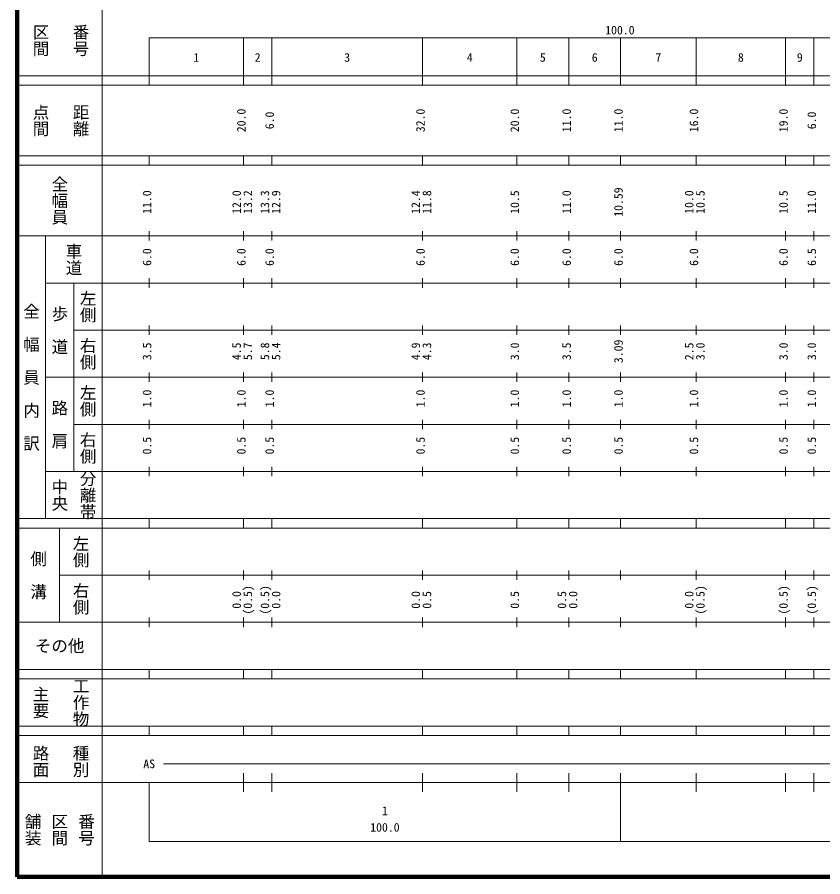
# Model space of a CAD drawing. Units: millimetres, scale not verified. Extents: x 40000 to 680000, y 20000 to 380000.
# Drawn here: x 40000 to 210886, y 20000 to 202409 of the extents above; entities that cross this region are included whole.
import ezdxf
from ezdxf.enums import TextEntityAlignment as Align

# ---------------------------------------------------------------- set-up
doc = ezdxf.new("R2010")
doc.units = ezdxf.units.MM
doc.header["$LTSCALE"] = 1000
doc.layers.add('M-TTL', color=2, linetype='Continuous', lineweight=140)
doc.layers.add('M-TTL-BAND', color=7, linetype='Continuous', lineweight=13)
doc.styles.add('@ＭＳ ゴシック', font='')
doc.styles.add('ＭＳ ゴシック', font='')
doc.styles.get('@ＭＳ ゴシック').set_extended_font_data('@MS Gothic')
doc.styles.get('ＭＳ ゴシック').set_extended_font_data('MS Gothic')

msp = doc.modelspace()

# ---------------------------------------------------------------- linework, layer by layer
at = {"layer": 'M-TTL'}
for p, q in [((40000, 380000), (40000, 20000)), ((40000, 20000), (680000, 20000))]:
    msp.add_line(p, q, dxfattribs=at)
at = {"layer": 'M-TTL-BAND'}
for p, q in [((58000, 370000), (58000, 20000)), ((68000, 198000), (579000, 198000)), ((68000, 198000), (68000, 188000)), ((88000, 188000), (88000, 198000)), ((94000, 188000), (94000, 198000)), ((126000, 188000), (126000, 198000)), ((146000, 188000), (146000, 198000)), ((157000, 188000), (157000, 198000)), ((168000, 188000), (168000, 198000)), ((184000, 188000), (184000, 198000)), ((203000, 188000), (203000, 198000)), ((209000, 188000), (209000, 198000)), ((40000, 190000), (579000, 190000)), ((40000, 188000), (579000, 188000)), ((40000, 173000), (579000, 173000)), ((68000, 171000), (68000, 173000)), ((88000, 171000), (88000, 173000)), ((94000, 171000), (94000, 173000)), ((126000, 171000), (126000, 173000)), ((146000, 171000), (146000, 173000)), ((157000, 171000), (157000, 173000)), ((168000, 171000), (168000, 173000)), ((184000, 171000), (184000, 173000)), ((203000, 171000), (203000, 173000)), ((209000, 171000), (209000, 173000)), ((40000, 171000), (579000, 171000)), ((68000, 155000), (68000, 157000)), ((88000, 155000), (88000, 157000)), ((94000, 155000), (94000, 157000)), ((126000, 155000), (126000, 157000)), ((146000, 155000), (146000, 157000)), ((157000, 155000), (157000, 157000)), ((168000, 155000), (168000, 157000)), ((184000, 155000), (184000, 157000)), ((203000, 155000), (203000, 157000)), ((209000, 155000), (209000, 157000)), ((40000, 156000), (579000, 156000)), ((46000, 96000), (46000, 156000)), ((46000, 146000), (579000, 146000)), ((52000, 146000), (52000, 106000)), ((68000, 145000), (68000, 147000)), ((88000, 145000), (88000, 147000)), ((94000, 145000), (94000, 147000)), ((126000, 145000), (126000, 147000)), ((146000, 145000), (146000, 147000)), ((157000, 145000), (157000, 147000)), ((168000, 145000), (168000, 147000)), ((184000, 145000), (184000, 147000)), ((203000, 145000), (203000, 147000)), ((209000, 145000), (209000, 147000)), ((68000, 135000), (68000, 137000)), ((88000, 135000), (88000, 137000)), ((94000, 135000), (94000, 137000)), ((126000, 135000), (126000, 137000)), ((146000, 135000), (146000, 137000)), ((157000, 135000), (157000, 137000)), ((168000, 135000), (168000, 137000)), ((184000, 135000), (184000, 137000)), ((203000, 135000), (203000, 137000)), ((209000, 135000), (209000, 137000)), ((52000, 136000), (579000, 136000)), ((46000, 126000), (579000, 126000)), ((68000, 125000), (68000, 127000)), ((88000, 125000), (88000, 127000)), ((94000, 125000), (94000, 127000)), ((126000, 125000), (126000, 127000)), ((146000, 125000), (146000, 127000)), ((157000, 125000), (157000, 127000)), ((168000, 125000), (168000, 127000)), ((184000, 125000), (184000, 127000)), ((203000, 125000), (203000, 127000)), ((209000, 125000), (209000, 127000)), ((68000, 115000), (68000, 117000)), ((88000, 115000), (88000, 117000)), ((94000, 115000), (94000, 117000)), ((126000, 115000), (126000, 117000)), ((146000, 115000), (146000, 117000)), ((157000, 115000), (157000, 117000)), ((168000, 115000), (168000, 117000)), ((184000, 115000), (184000, 117000)), ((203000, 115000), (203000, 117000)), ((209000, 115000), (209000, 117000)), ((52000, 116000), (579000, 116000)), ((46000, 106000), (579000, 106000)), ((68000, 105000), (68000, 107000)), ((88000, 105000), (88000, 107000)), ((94000, 105000), (94000, 107000)), ((126000, 105000), (126000, 107000)), ((146000, 105000), (146000, 107000)), ((157000, 105000), (157000, 107000)), ((168000, 105000), (168000, 107000)), ((184000, 105000), (184000, 107000)), ((203000, 105000), (203000, 107000)), ((209000, 105000), (209000, 107000)), ((40000, 96000), (579000, 96000)), ((68000, 94000), (68000, 96000)), ((88000, 94000), (88000, 96000)), ((94000, 94000), (94000, 96000)), ((126000, 94000), (126000, 96000)), ((146000, 94000), (146000, 96000)), ((157000, 94000), (157000, 96000)), ((168000, 94000), (168000, 96000)), ((184000, 94000), (184000, 96000)), ((203000, 94000), (203000, 96000)), ((209000, 94000), (209000, 96000)), ((40000, 94000), (579000, 94000)), ((49000, 94000), (49000, 74000)), ((49000, 84000), (579000, 84000)), ((68000, 83000), (68000, 85000)), ((88000, 83000), (88000, 85000)), ((94000, 83000), (94000, 85000)), ((126000, 83000), (126000, 85000)), ((146000, 83000), (146000, 85000)), ((157000, 83000), (157000, 85000)), ((168000, 83000), (168000, 85000)), ((184000, 83000), (184000, 85000)), ((203000, 83000), (203000, 85000)), ((209000, 83000), (209000, 85000)), ((68000, 73000), (68000, 75000)), ((88000, 73000), (88000, 75000)), ((94000, 73000), (94000, 75000)), ((126000, 73000), (126000, 75000)), ((146000, 73000), (146000, 75000)), ((157000, 73000), (157000, 75000)), ((168000, 73000), (168000, 75000)), ((184000, 73000), (184000, 75000)), ((203000, 73000), (203000, 75000)), ((209000, 73000), (209000, 75000)), ((40000, 74000), (579000, 74000)), ((40000, 64000), (579000, 64000)), ((68000, 62000), (68000, 64000)), ((88000, 62000), (88000, 64000)), ((94000, 62000), (94000, 64000)), ((126000, 62000), (126000, 64000)), ((146000, 62000), (146000, 64000)), ((157000, 62000), (157000, 64000)), ((168000, 62000), (168000, 64000)), ((184000, 62000), (184000, 64000)), ((203000, 62000), (203000, 64000)), ((209000, 62000), (209000, 64000)), ((40000, 62000), (579000, 62000)), ((40000, 52000), (579000, 52000)), ((68000, 50000), (68000, 52000)), ((88000, 50000), (88000, 52000)), ((94000, 50000), (94000, 52000)), ((126000, 50000), (126000, 52000)), ((146000, 50000), (146000, 52000)), ((157000, 50000), (157000, 52000)), ((168000, 50000), (168000, 52000)), ((184000, 50000), (184000, 52000)), ((203000, 50000), (203000, 52000)), ((209000, 50000), (209000, 52000)), ((40000, 50000), (579000, 50000)), ((71000, 44000), (289000, 44000)), ((88000, 38000), (88000, 42000)), ((94000, 38000), (94000, 42000)), ((126000, 38000), (126000, 42000)), ((146000, 38000), (146000, 42000)), ((157000, 38000), (157000, 42000)), ((168000, 27500), (168000, 42000)), ((184000, 38000), (184000, 42000)), ((203000, 38000), (203000, 42000)), ((209000, 38000), (209000, 42000)), ((40000, 40000), (579000, 40000)), ((68000, 40000), (68000, 27500)), ((68000, 27500), (579000, 27500))]:
    msp.add_line(p, q, dxfattribs=at)

# ---------------------------------------------------------------- texts
at = {"layer": 'M-TTL-BAND', "style": '@ＭＳ ゴシック'}
for s, p in [('番号', (53500, 197500)), ('区間', (45000, 197500)), ('点間', (45000, 180500)), ('距離', (53500, 180500)), ('全幅員', (49000, 163500)), ('車道', (52000, 151000)), ('左側', (55000, 141000)), ('全\u3000幅\u3000員\u3000内\u3000訳', (43000, 126000)), ('歩\u3000道', (49000, 136000)), ('右側', (55000, 131000)), ('左側', (55000, 121000)), ('路\u3000肩', (49000, 116000)), ('右側', (55000, 111000)), ('分離帯', (55000, 101000)), ('中央', (49000, 101000)), ('左側', (53500, 89000)), ('側\u3000溝', (44500, 84000)), ('右側', (53500, 79000)), ('主要', (45000, 57000)), ('工作物', (53500, 57000)), ('路面', (45000, 44500)), ('種別', (53500, 44500)), ('舗装', (43333, 30000)), ('区間', (49000, 30000)), ('番号', (54667, 30000))]:
    msp.add_text(s, height=2566, rotation=270, dxfattribs=at).set_placement(p, align=Align.MIDDLE_CENTER)
at = {"layer": 'M-TTL-BAND', "style": 'ＭＳ ゴシック'}
for s, p in [('100.0', (167844, 198195)), ('1', (78000, 192405)), ('2', (91000, 192405)), ('3', (110000, 192405)), ('4', (136000, 192405)), ('5', (151500, 192405)), ('6', (162500, 192405)), ('7', (176000, 192405)), ('8', (193500, 192405)), ('9', (206000, 192405)), ('AS', (68000, 42500)), ('1', (118000, 32523)), ('100.0', (118000, 29033))]:
    msp.add_text(s, height=1833, dxfattribs=at).set_placement(p, align=Align.BOTTOM_CENTER)
for s, p in [('20.0', (89000, 180500)), ('32.0', (127000, 180500)), ('20.0', (147000, 180500)), ('11.0', (158000, 180500)), ('11.0', (169000, 180500)), ('16.0', (185000, 180500)), ('19.0', (204000, 180500)), ('6.0', (95000, 180500)), ('6.0', (210000, 180500)), ('10.59', (169000, 163174)), ('11.0', (69000, 163174)), ('12.0', (88000, 163174)), ('13.2', (90370, 163174)), ('13.3', (94000, 163174)), ('12.9', (96370, 163174)), ('12.4', (126000, 163174)), ('11.8', (128370, 163174)), ('10.5', (147000, 163174)), ('11.0', (158000, 163174)), ('10.0', (184000, 163174)), ('10.5', (186370, 163174)), ('10.5', (204000, 163174)), ('11.0', (210000, 163174)), ('6.0', (69000, 151500)), ('6.0', (89000, 151500)), ('6.0', (95000, 151500)), ('6.0', (127000, 151500)), ('6.0', (147000, 151500)), ('6.0', (158000, 151500)), ('6.0', (169000, 151500)), ('6.0', (185000, 151500)), ('6.0', (204000, 151500)), ('6.5', (210000, 151500)), ('3.5', (69000, 131500)), ('4.5', (88000, 131500)), ('5.7', (90370, 131500)), ('5.8', (94000, 131500)), ('5.4', (96370, 131500)), ('4.9', (126000, 131500)), ('4.3', (128370, 131500)), ('3.0', (147000, 131500)), ('3.5', (158000, 131500)), ('3.09', (169000, 131500)), ('2.5', (184000, 131500)), ('3.0', (186370, 131500)), ('3.0', (204000, 131500)), ('3.0', (210000, 131500)), ('1.0', (69000, 121500)), ('1.0', (89000, 121500)), ('1.0', (95000, 121500)), ('1.0', (127000, 121500)), ('1.0', (147000, 121500)), ('1.0', (158000, 121500)), ('1.0', (169000, 121500)), ('1.0', (185000, 121500)), ('1.0', (204000, 121500)), ('1.0', (210000, 121500)), ('0.5', (69000, 111500)), ('0.5', (89000, 111500)), ('0.5', (95000, 111500)), ('0.5', (127000, 111500)), ('0.5', (147000, 111500)), ('0.5', (158000, 111500)), ('0.5', (169000, 111500)), ('0.5', (185000, 111500)), ('0.5', (204000, 111500)), ('0.5', (210000, 111500)), ('0.0', (88000, 78764)), ('(0.5)', (90370, 78764)), ('(0.5)', (94000, 78764)), ('0.0', (96370, 78764)), ('0.0', (126000, 78764)), ('0.5', (128370, 78764)), ('0.5', (147000, 78764)), ('0.5', (157000, 78764)), ('0.0', (159370, 78764)), ('0.0', (184000, 78764)), ('(0.5)', (186370, 78764)), ('(0.5)', (204000, 78764)), ('(0.5)', (210000, 78764))]:
    msp.add_text(s, height=1833, rotation=90, dxfattribs=at).set_placement(p, align=Align.BOTTOM_CENTER)
msp.add_text('その他', height=2566, dxfattribs=at).set_placement((49000, 69000), align=Align.MIDDLE_CENTER)

doc.saveas('drawing.dxf')
